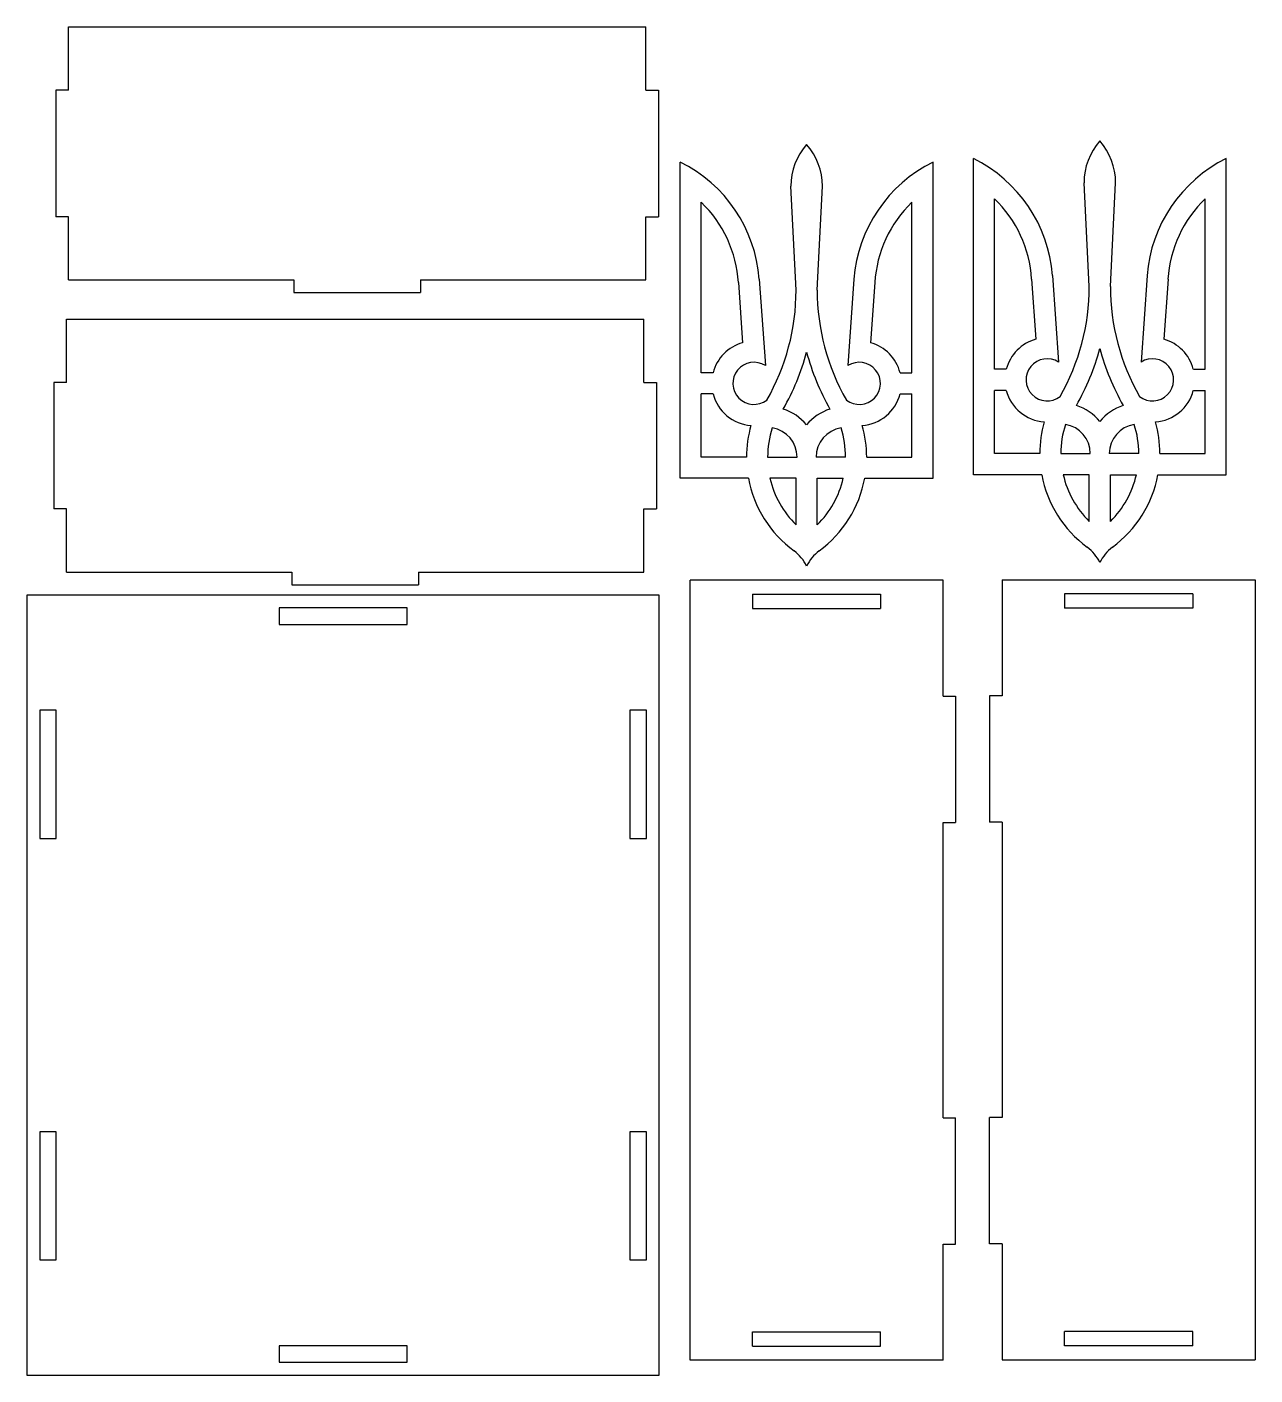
# Model space of a CAD drawing. Header units: millimetres. Extents: x 5 to 296, y 5 to 325.
import ezdxf

# ---------------------------------------------------------------- set-up
doc = ezdxf.new("R2010")
doc.units = ezdxf.units.MM

msp = doc.modelspace()

# ---------------------------------------------------------------- linework, layer by layer
at = {"color": 7, "linetype": 'Continuous', "lineweight": 25}
for p, q in [((14.35, 309.86), (14.35, 324.86)), ((14.35, 324.86), (151.35, 324.86)), ((151.35, 309.86), (151.35, 324.86)), ((11.35, 309.86), (11.35, 279.86)), ((14.35, 309.86), (11.35, 309.86)), ((151.35, 309.86), (154.35, 309.86)), ((154.35, 309.86), (154.35, 279.86)), ((159.47, 217.82), (159.47, 292.82)), ((219.47, 217.82), (219.47, 292.82)), ((229.03, 218.66), (229.03, 293.66)), ((289.03, 218.66), (289.03, 293.66)), ((256.53, 263.29), (255.28, 287.91)), ((261.53, 263.29), (262.78, 287.91)), ((186.97, 262.44), (185.72, 287.07)), ((191.97, 262.44), (193.22, 287.07)), ((164.47, 242.82), (164.47, 283.27)), ((214.47, 242.82), (214.47, 283.27)), ((234.03, 243.66), (234.03, 284.12)), ((284.03, 243.66), (284.03, 284.12)), ((14.35, 279.86), (11.35, 279.86)), ((14.35, 264.86), (14.35, 279.86)), ((151.35, 279.86), (154.35, 279.86)), ((151.35, 264.86), (151.35, 279.86)), ((247.81, 265.91), (249.25, 245.36)), ((270.26, 265.91), (268.82, 245.36)), ((14.35, 264.86), (67.85, 264.86)), ((67.85, 264.86), (67.85, 261.86)), ((97.85, 264.86), (151.35, 264.86)), ((97.85, 264.86), (97.85, 261.86)), ((173.29, 264.22), (174.29, 249.95)), ((178.24, 265.06), (179.68, 244.52)), ((200.69, 265.06), (199.26, 244.52)), ((205.65, 264.22), (204.65, 249.95)), ((242.86, 265.06), (243.85, 250.8)), ((275.21, 265.06), (274.21, 250.8)), ((67.85, 261.86), (97.85, 261.86)), ((13.88, 240.54), (13.88, 255.54)), ((13.88, 255.54), (150.88, 255.54)), ((150.88, 240.54), (150.88, 255.54)), ((236.85, 243.66), (234.03, 243.66)), ((281.22, 243.66), (284.03, 243.66)), ((10.88, 240.54), (10.88, 210.54)), ((13.88, 240.54), (10.88, 240.54)), ((150.88, 240.54), (153.88, 240.54)), ((153.88, 240.54), (153.88, 210.54)), ((167.29, 242.82), (164.47, 242.82)), ((211.65, 242.82), (214.47, 242.82)), ((167.29, 237.82), (164.47, 237.82)), ((164.47, 222.82), (164.47, 237.82)), ((211.65, 237.82), (214.47, 237.82)), ((214.47, 222.82), (214.47, 237.82)), ((236.85, 238.66), (234.03, 238.66)), ((234.03, 223.66), (234.03, 238.66)), ((281.22, 238.66), (284.03, 238.66)), ((284.03, 223.66), (284.03, 238.66)), ((175.22, 222.82), (164.47, 222.82)), ((180.22, 222.82), (187.22, 222.82)), ((198.72, 222.82), (191.72, 222.82)), ((203.72, 222.82), (214.47, 222.82)), ((244.78, 223.66), (234.03, 223.66)), ((249.78, 223.66), (256.78, 223.66)), ((268.28, 223.66), (261.28, 223.66)), ((273.28, 223.66), (284.03, 223.66)), ((175.68, 217.82), (159.47, 217.82)), ((186.97, 217.82), (180.78, 217.82)), ((186.97, 206.75), (186.97, 217.82)), ((191.97, 217.82), (198.16, 217.82)), ((191.97, 206.75), (191.97, 217.82)), ((203.26, 217.82), (219.47, 217.82)), ((245.24, 218.66), (229.03, 218.66)), ((256.53, 218.66), (250.35, 218.66)), ((256.53, 207.59), (256.53, 218.66)), ((261.53, 218.66), (267.72, 218.66)), ((261.53, 207.59), (261.53, 218.66)), ((272.83, 218.66), (289.03, 218.66)), ((13.88, 210.54), (10.88, 210.54)), ((13.88, 195.54), (13.88, 210.54)), ((150.88, 210.54), (153.88, 210.54)), ((150.88, 195.54), (150.88, 210.54)), ((13.88, 195.54), (67.38, 195.54)), ((67.38, 195.54), (67.38, 192.54)), ((97.38, 195.54), (150.88, 195.54)), ((97.38, 195.54), (97.38, 192.54)), ((67.38, 192.54), (97.38, 192.54)), ((161.83, 8.63), (161.83, 193.63)), ((221.83, 193.63), (161.83, 193.63)), ((221.83, 166.13), (221.83, 193.63)), ((235.86, 193.72), (295.86, 193.72)), ((235.86, 193.72), (235.86, 166.22)), ((295.86, 193.72), (295.86, 8.72)), ((154.51, 190.1), (4.51, 190.1)), ((4.51, 190.1), (4.51, 5.1)), ((154.51, 5.1), (154.51, 190.1)), ((176.63, 190.33), (207.03, 190.33)), ((176.63, 190.33), (176.63, 186.93)), ((207.03, 190.33), (207.03, 186.93)), ((281.06, 190.42), (250.66, 190.42)), ((250.66, 190.42), (250.66, 187.02)), ((281.06, 190.42), (281.06, 187.02)), ((94.71, 187.05), (64.31, 187.05)), ((64.31, 187.05), (64.31, 183.15)), ((94.71, 183.15), (94.71, 187.05)), ((176.63, 186.93), (207.03, 186.93)), ((281.06, 187.02), (250.66, 187.02)), ((64.31, 183.15), (94.71, 183.15)), ((221.83, 166.13), (224.83, 166.13)), ((224.83, 166.13), (224.83, 136.13)), ((232.86, 166.22), (232.86, 136.22)), ((235.86, 166.22), (232.86, 166.22)), ((11.46, 162.8), (7.56, 162.8)), ((7.56, 162.8), (7.56, 132.4)), ((11.46, 132.4), (11.46, 162.8)), ((151.46, 162.8), (147.56, 162.8)), ((147.56, 162.8), (147.56, 132.4)), ((151.46, 132.4), (151.46, 162.8)), ((221.83, 136.13), (224.83, 136.13)), ((221.83, 66.13), (221.83, 136.13)), ((235.86, 136.22), (232.86, 136.22)), ((235.86, 136.22), (235.86, 66.22)), ((7.56, 132.4), (11.46, 132.4)), ((147.56, 132.4), (151.46, 132.4)), ((221.83, 66.13), (224.83, 66.13)), ((224.83, 36.13), (224.83, 66.13)), ((232.86, 36.22), (232.86, 66.22)), ((235.86, 66.22), (232.86, 66.22)), ((11.46, 62.8), (7.56, 62.8)), ((7.56, 62.8), (7.56, 32.4)), ((11.46, 32.4), (11.46, 62.8)), ((151.46, 62.8), (147.56, 62.8)), ((147.56, 62.8), (147.56, 32.4)), ((151.46, 32.4), (151.46, 62.8)), ((221.83, 36.13), (224.83, 36.13)), ((221.83, 8.63), (221.83, 36.13)), ((235.86, 36.22), (232.86, 36.22)), ((235.86, 36.22), (235.86, 8.72)), ((7.56, 32.4), (11.46, 32.4)), ((147.56, 32.4), (151.46, 32.4)), ((176.63, 15.33), (207.03, 15.33)), ((176.63, 11.93), (176.63, 15.33)), ((207.03, 11.93), (207.03, 15.33)), ((281.06, 15.42), (250.66, 15.42)), ((250.66, 12.02), (250.66, 15.42)), ((281.06, 12.02), (281.06, 15.42)), ((94.71, 12.05), (64.31, 12.05)), ((64.31, 12.05), (64.31, 8.15)), ((94.71, 8.15), (94.71, 12.05)), ((176.63, 11.93), (207.03, 11.93)), ((281.06, 12.02), (250.66, 12.02)), ((64.31, 8.15), (94.71, 8.15)), ((221.83, 8.63), (161.83, 8.63)), ((235.86, 8.72), (295.86, 8.72)), ((4.51, 5.1), (154.51, 5.1))]:
    msp.add_line(p, q, dxfattribs=at)
for centre, radius, start, end in [((270.28, 287.91), 15, 138.5904, 180), ((247.78, 287.91), 15, 0, 41.4096), ((200.72, 287.07), 15, 138.5904, 180), ((178.22, 287.07), 15, 0, 41.4096), ((144.47, 262.44), 33.88, 4.4381, 63.7186), ((234.47, 262.44), 33.88, 116.2814, 175.5619), ((214.03, 263.29), 33.88, 4.4381, 63.7186), ((304.03, 263.29), 33.88, 116.2814, 175.5619), ((144.47, 262.44), 28.88, 3.5254, 46.164), ((234.47, 262.44), 28.88, 133.836, 176.4746), ((214.03, 263.29), 28.88, 3.5254, 46.164), ((304.03, 263.29), 28.88, 133.836, 176.4746), ((134.47, 262.44), 52.5, 330.2227, 0), ((244.47, 262.44), 52.5, 180, 209.7773), ((204.03, 263.29), 52.5, 330.2227, 0), ((314.03, 263.29), 52.5, 180, 209.7773), ((176.97, 240.32), 10, 105.5464, 165.5225), ((201.97, 240.32), 10, 14.4775, 74.4536), ((246.53, 241.16), 10, 105.5464, 165.5225), ((271.53, 241.16), 10, 14.4775, 74.4536), ((134.47, 262.44), 56.94, 330.2975, 345.0195), ((244.47, 262.44), 56.94, 194.9805, 209.7025), ((204.03, 263.29), 56.93, 330.2975, 345.0195), ((314.03, 263.29), 56.93, 194.9805, 209.7025), ((176.97, 240.32), 5, 57.1532, 307.8507), ((201.97, 240.32), 5, 232.1493, 122.8468), ((246.53, 241.16), 5, 57.1532, 307.8507), ((271.53, 241.16), 5, 232.1493, 122.8468), ((176.97, 240.32), 10, 194.4775, 265.9829), ((201.97, 240.32), 10, 274.0171, 345.5225), ((246.53, 241.16), 10, 194.4775, 265.9829), ((271.53, 241.16), 10, 274.0171, 345.5225), ((180.22, 222.82), 12, 39.5712, 72.0195), ((198.72, 222.82), 12, 107.9805, 140.4288), ((249.78, 223.66), 12, 39.5712, 72.0195), ((268.28, 223.66), 12, 107.9805, 140.4288), ((202.72, 222.82), 27.5, 164.1202, 180), ((176.22, 222.82), 27.5, 0, 15.8798), ((272.28, 223.66), 27.5, 164.1202, 180), ((272.28, 223.66), 22.5, 162.102, 180), ((249.78, 223.66), 7, 0, 81.051), ((268.28, 223.66), 7, 98.949, 180), ((245.78, 223.66), 22.5, 0, 17.898), ((245.78, 223.66), 27.5, 0, 15.8798), ((202.72, 222.82), 22.5, 162.102, 180), ((180.22, 222.82), 7, 0, 81.051), ((198.72, 222.82), 7, 98.949, 180), ((176.22, 222.82), 22.5, 0, 17.898), ((202.72, 222.82), 27.5, 190.4757, 233.8485), ((202.72, 222.82), 22.5, 192.8396, 225.573), ((176.22, 222.82), 22.5, 314.427, 347.1604), ((176.22, 222.82), 27.5, 306.1515, 349.5243), ((272.28, 223.66), 27.5, 190.4757, 233.8485), ((272.28, 223.66), 22.5, 192.8396, 225.573), ((245.78, 223.66), 22.5, 314.427, 347.1604), ((245.78, 223.66), 27.5, 306.1515, 349.5243), ((250.03, 193.48), 10, 25.8158, 52.9214), ((268.04, 193.48), 10, 127.0786, 154.1842), ((180.47, 192.63), 10, 25.8158, 52.9214), ((198.47, 192.63), 10, 127.0786, 154.1842)]:
    msp.add_arc(centre, radius, start, end, dxfattribs=at)

doc.saveas('drawing.dxf')
